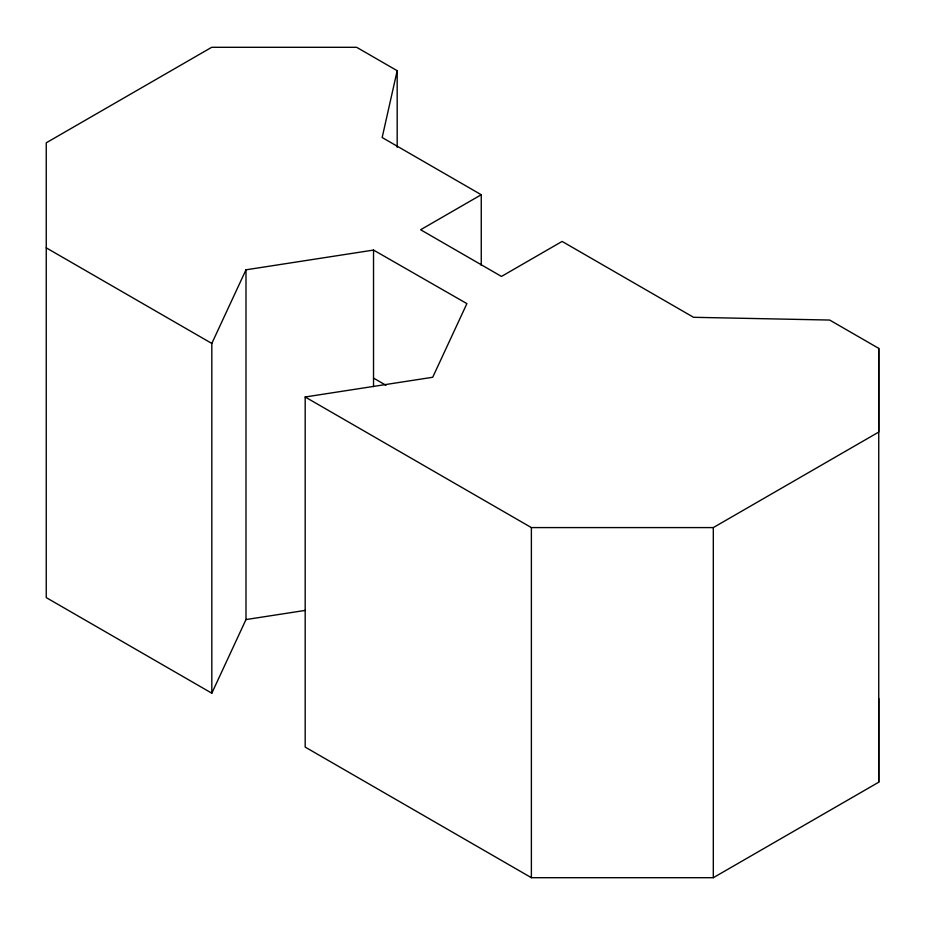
<?xml version="1.0" encoding="UTF-8"?>
<svg xmlns="http://www.w3.org/2000/svg" width="925" height="925" viewBox="0 0 925 925"><rect width="100%" height="100%" fill="white"/><g stroke="black" fill="none" stroke-linecap="round" stroke-linejoin="round"><path stroke-width="1.39" d="M397.183 147.306L397.183 70.705L356.645 47.302L211.686 47.302L46.25 142.808L46.25 597.608L211.813 693.195L211.813 343.441L245.992 269.811L373.527 250.074L466.894 303.62L432.715 377.261L305.181 396.987L305.181 747.099L531.378 877.698L713.314 877.698L878.75 782.192L878.75 698.502M481.254 265.417L481.254 194.736L420.621 229.747L501.477 276.436L562.111 241.425L693.542 317.298L829.679 320.05L878.75 348.378L878.75 432.067L713.314 527.585L531.378 527.585L305.181 396.987M397.183 70.705L382.164 137.524L481.254 194.736M211.813 693.195L245.992 619.565L245.992 269.811M245.992 619.565L305.504 610.361M373.527 378.094L385.968 385.286M46.25 247.842L211.813 343.441M878.75 348.378L878.75 782.192M713.314 527.585L713.314 877.698M531.378 527.585L531.378 877.698M373.527 250.074L373.527 386.581"/></g></svg>
